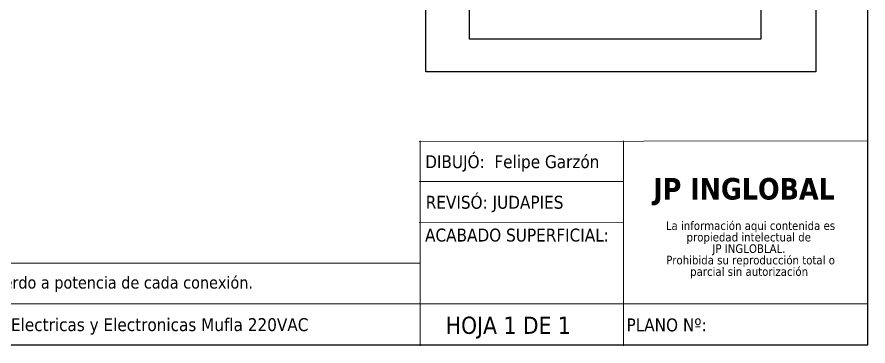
# Model space of a CAD drawing. Header units: millimetres. Extents: x 123.5 to 144.3, y 105.4 to 121.6.
# Drawn here: x 135.58 to 144.26, y 105.39 to 108.75 of the extents above; entities that cross this region are included whole.
import ezdxf

# ---------------------------------------------------------------- set-up
doc = ezdxf.new("R2010")
doc.units = ezdxf.units.MM
doc.linetypes.add('CENTERX2', pattern=[20.32, 12.7, -2.54, 2.54, -2.54])
doc.layers.add('CONTORNO', color=179, linetype='Continuous')
doc.layers.add('WIRES', color=7, linetype='Continuous')
doc.styles.add('SLDTEXTSTYLE0', font='tahoma.ttf')
doc.styles.add('SLDTEXTSTYLE1', font='')
doc.styles.get('SLDTEXTSTYLE1').set_extended_font_data('Tahoma', bold=True)

# ---------------------------------------------------------------- blocks, each defined once
blk = doc.blocks.new('SW_NOTE_2')
at = {"layer": 'CONTORNO', "color": 0, "char_height": 1.0583, "attachment_point": 2, "style": 'SLDTEXTSTYLE0'}
for s, insert in [('La información aqui contenida es ', (10.29, 1.34)), ('propiedad intelectual de', (10.08, -0.07)), ('JP INGLOBLAL.', (10.1, -1.48)), ('Prohibida su reproducción total o ', (10.3, -2.89)), ('parcial sin autorización', (10.12, -4.3))]:
    blk.add_mtext(s, dxfattribs=dict(at, insert=insert))

msp = doc.modelspace()

# ---------------------------------------------------------------- linework, layer by layer
at = {"color": 7, "linetype": 'Continuous'}
for p, q in [((144.2555, 105.4055), (144.2555, 121.5905)), ((123.5055, 105.4055), (144.2555, 105.4055))]:
    msp.add_line(p, q, dxfattribs=at)
at = {"color": 7, "linetype": 'CENTERX2', "lineweight": 0}
for p in [(144.2555, 108.8229), (133.462, 105.4055)]:
    msp.add_line(p, (144.2555, 105.4055), dxfattribs=at)
at = {"color": 7, "linetype": 'Continuous', "lineweight": 0}
for p, q in [((144.2555, 107.4863), (139.6807, 107.4811)), ((139.6906, 107.4863), (139.6906, 105.3945)), ((141.7655, 107.4863), (141.7655, 105.3969)), ((141.7655, 107.0713), (139.6807, 107.0733)), ((141.7655, 106.6563), (139.6807, 106.6531)), ((139.6906, 106.2413), (133.4651, 106.2413)), ((144.2555, 105.8263), (133.4651, 105.8263))]:
    msp.add_line(p, q, dxfattribs=at)
at = {"layer": 'WIRES'}
for p, q in [((143.1623, 111.9872), (143.1623, 108.524)), ((143.7248, 111.9872), (143.7248, 108.1916)), ((140.1931, 108.524), (140.1931, 109.2999)), ((139.7491, 108.1916), (139.7491, 109.2629)), ((143.1623, 108.524), (140.1931, 108.524)), ((143.7248, 108.1916), (139.7491, 108.1916))]:
    msp.add_line(p, q, dxfattribs=at)

# ---------------------------------------------------------------- block references
at = {"layer": 'CONTORNO', "color": 7, "xscale": 0.083, "yscale": 0.083, "zscale": 0.083}
msp.add_blockref('SW_NOTE_2', (142.204, 106.555), dxfattribs=at)

# ---------------------------------------------------------------- texts
at = {"color": 7, "linetype": 'Continuous', "lineweight": 0, "attachment_point": 1, "style": 'SLDTEXTSTYLE0'}
for s, insert, char_height in [('REVISÓ: JUDAPIES', (139.7486, 106.9271), 0.131763), ('MATERIAL: Cablear de acuerdo a potencia de cada conexión.', (133.5048, 106.1049), 0.1245), ('\\pi-0.39529,l0.52705,t1.0541;NOMBRE:^IConexiones Electricas y Electronicas Mufla 220VAC ', (133.5151, 105.6784), 0.131763), ('HOJA 1 DE 1', (139.953, 105.6941), 0.175683), ('PLANO Nº:', (141.7947, 105.6757), 0.13176)]:
    msp.add_mtext(s, dxfattribs=dict(at, insert=insert, char_height=char_height))
at = {"layer": 'CONTORNO', "color": 7, "char_height": 0.131763, "attachment_point": 1, "style": 'SLDTEXTSTYLE0'}
for s, insert in [('DIBUJÓ:  Felipe Garzón', (139.7431, 107.341)), ('ACABADO SUPERFICIAL:', (139.7418, 106.5923))]:
    msp.add_mtext(s, dxfattribs=dict(at, insert=insert))
at = {"layer": 'CONTORNO', "insert": (142.0671, 107.1082), "char_height": 0.219604, "attachment_point": 1, "style": 'SLDTEXTSTYLE1'}
msp.add_mtext('JP INGLOBAL', dxfattribs=at)

doc.saveas('drawing.dxf')
